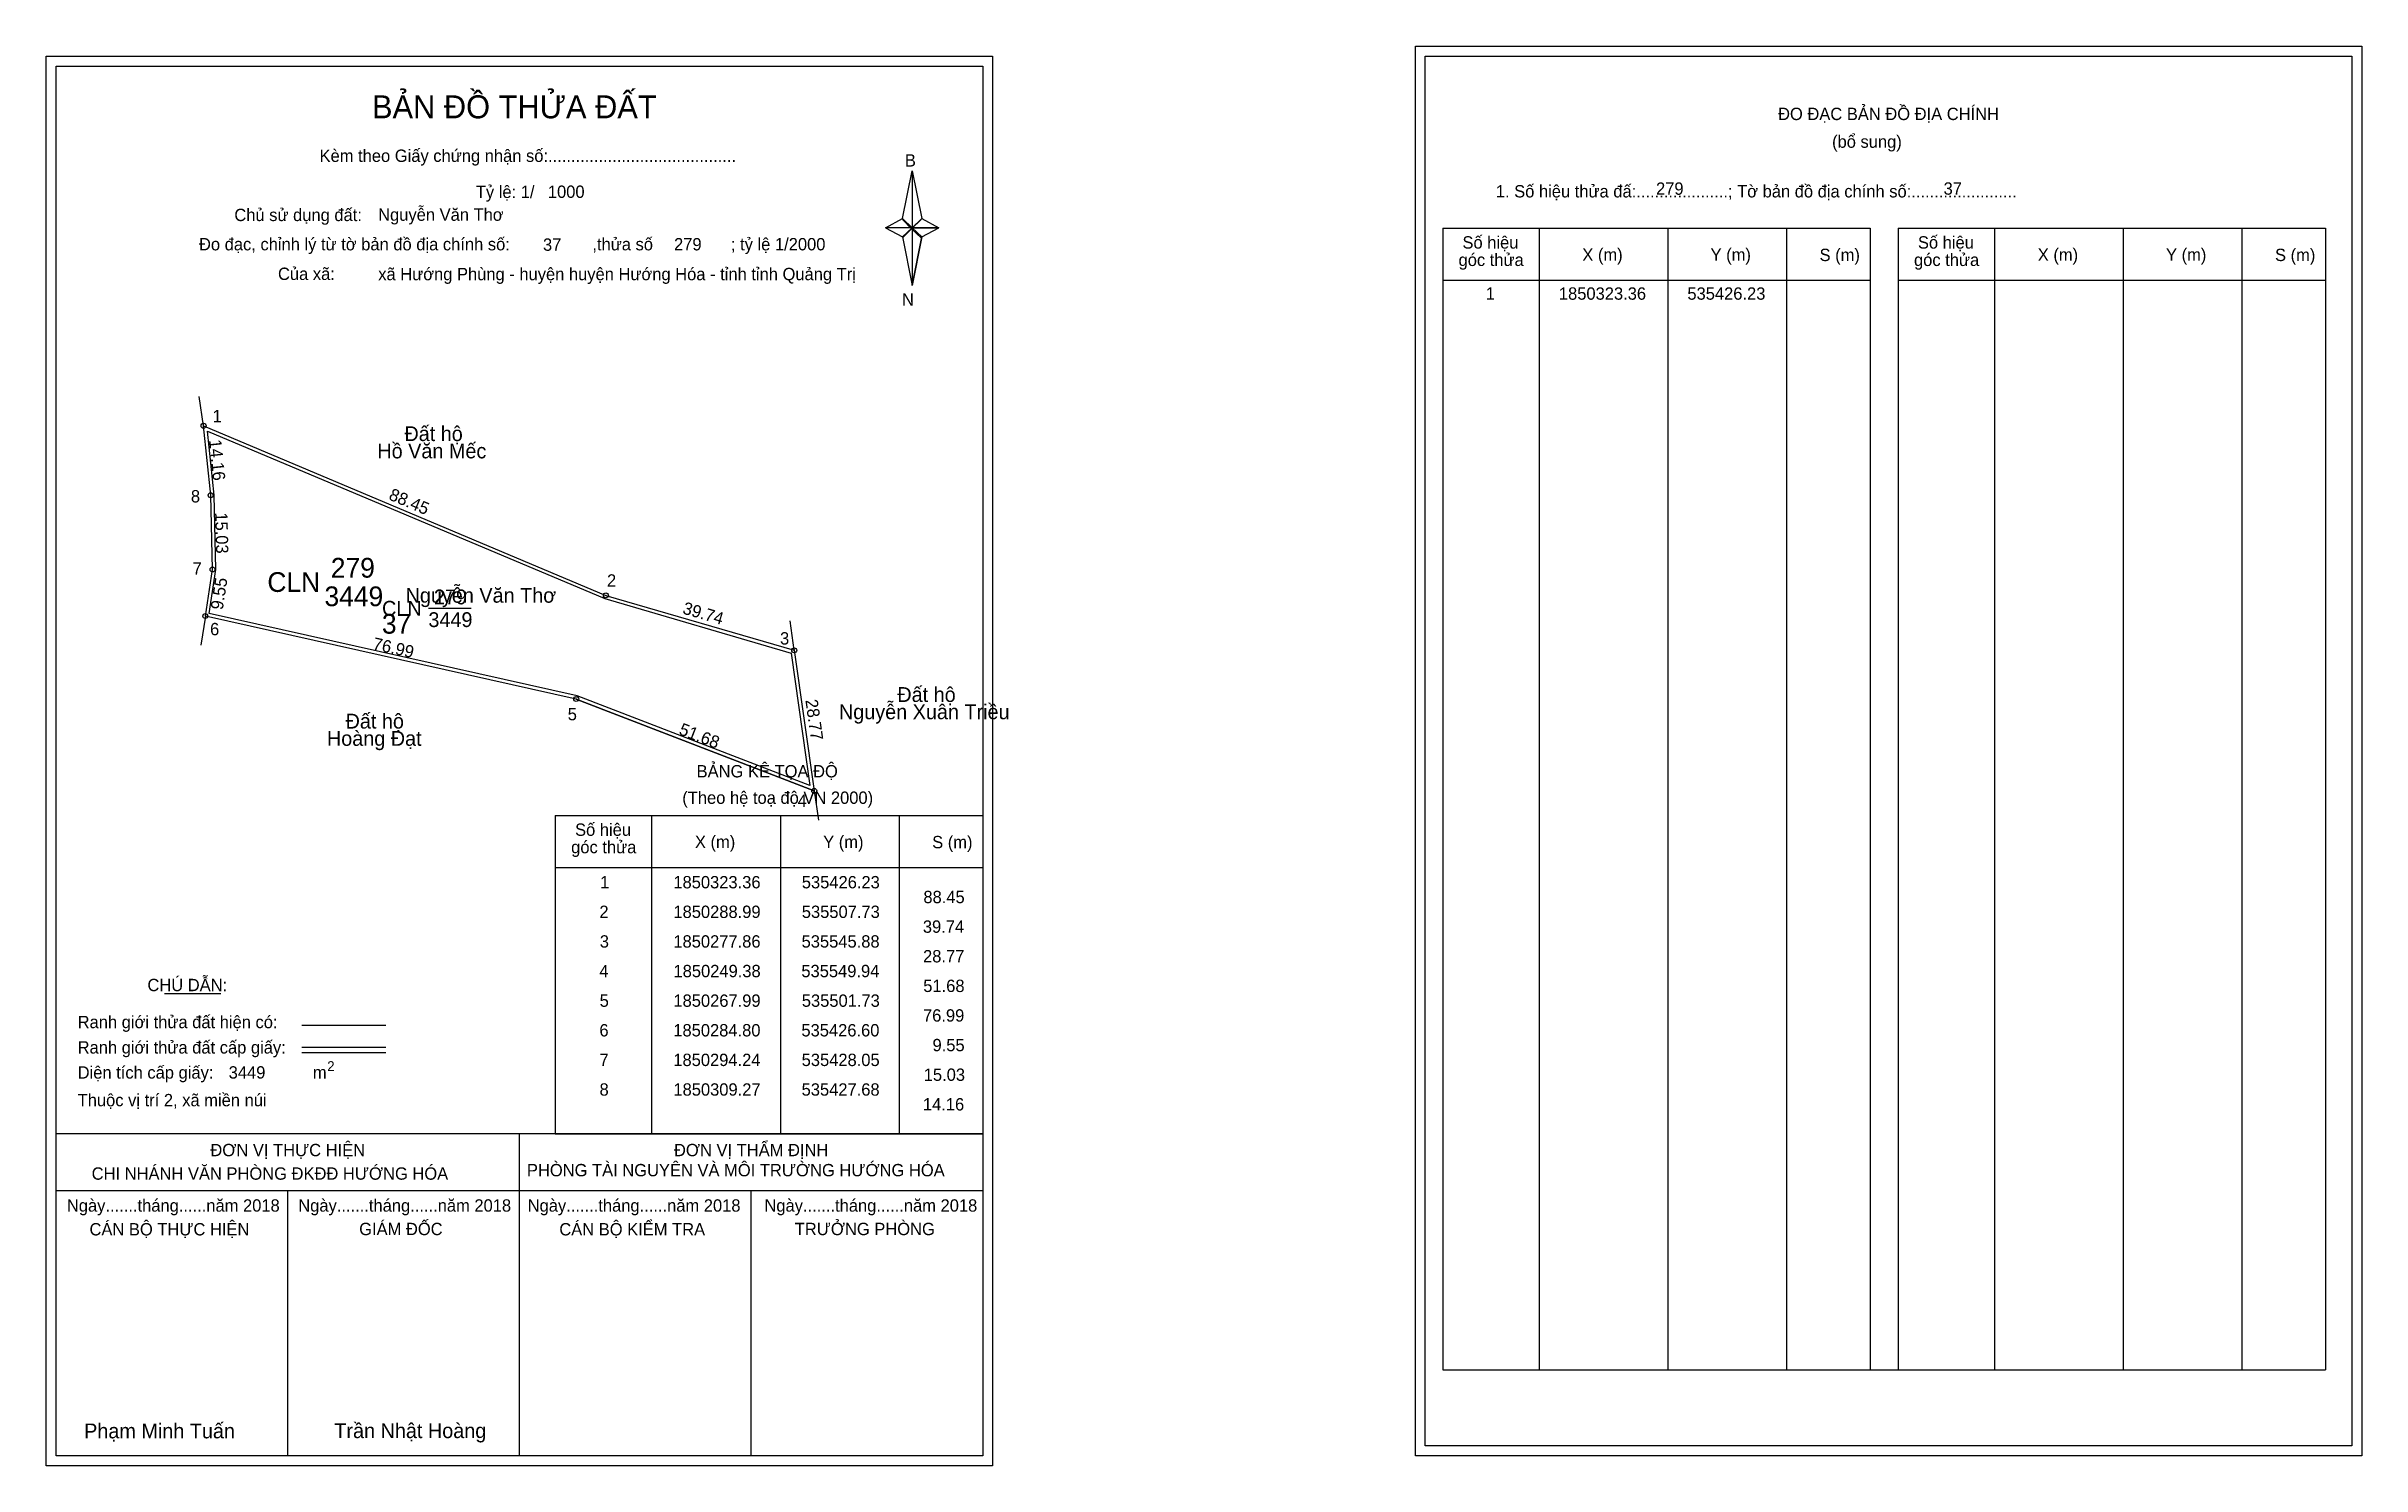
# Model space of a CAD drawing. Extents: x 535394 to 535863, y 1850113 to 1850400.
import ezdxf

# ---------------------------------------------------------------- set-up
doc = ezdxf.new("R2010")
doc.units = 0
for name, color, linetype in [('Level 1', 7, 'Continuous'), ('Level 10', 7, 'Continuous'), ('Level 11', 7, 'Continuous'), ('Level 13', 7, 'Continuous'), ('Level 2', 7, 'Continuous'), ('Level 27', 7, 'Continuous'), ('Level 3', 7, 'Continuous'), ('Level 36', 7, 'Continuous'), ('Level 4', 7, 'Continuous'), ('Level 49', 7, 'Continuous'), ('Level 5', 7, 'Continuous'), ('Level 53', 7, 'Continuous'), ('Level 55', 7, 'Continuous'), ('Level 6', 7, 'Continuous'), ('Level 63', 7, 'Continuous'), ('Level 7', 7, 'Continuous'), ('Level 9', 7, 'Continuous')]:
    doc.layers.add(name, color=color, linetype=linetype)

msp = doc.modelspace()

# ---------------------------------------------------------------- linework, layer by layer
at = {"layer": 'Level 1'}
for p, q in [((535396.38, 1850396.23), (535396.38, 1850396.23)), ((535673.7, 1850398.23), (535673.7, 1850398.23)), ((535567.8, 1850365.35), (535569.77, 1850374.99)), ((535569.77, 1850374.99), (535569.77, 1850363.47)), ((535569.77, 1850374.99), (535571.74, 1850365.35)), ((535564.36, 1850363.47), (535567.8, 1850365.35)), ((535567.8, 1850365.35), (535569.77, 1850363.47)), ((535569.62, 1850363.25), (535567.8, 1850365.13)), ((535569.77, 1850363.47), (535567.8, 1850361.63)), ((535569.62, 1850363.25), (535567.8, 1850361.41)), ((535567.8, 1850361.41), (535569.62, 1850363.25)), ((535567.8, 1850361.63), (535569.77, 1850351.77)), ((535571.59, 1850365.13), (535569.62, 1850363.25)), ((535569.62, 1850363.25), (535571.59, 1850365.13)), ((535571.59, 1850361.41), (535569.62, 1850363.25)), ((535571.74, 1850365.35), (535569.77, 1850363.47)), ((535569.77, 1850363.47), (535569.77, 1850351.77)), ((535569.77, 1850363.47), (535575.18, 1850363.47)), ((535569.77, 1850363.47), (535571.74, 1850361.63)), ((535571.74, 1850361.63), (535569.77, 1850351.77)), ((535571.74, 1850361.63), (535575.18, 1850363.47)), ((535677.24, 1850363.38), (535763.84, 1850363.38)), ((535696.83, 1850132.11), (535696.83, 1850363.38)), ((535722.9, 1850132.11), (535722.9, 1850363.38)), ((535746.87, 1850363.38), (535746.87, 1850132.11)), ((535763.84, 1850363.38), (535763.84, 1850132.11)), ((535769.49, 1850363.38), (535856.1, 1850363.38)), ((535789.08, 1850132.11), (535789.08, 1850363.38)), ((535815.16, 1850132.11), (535815.16, 1850363.38)), ((535839.13, 1850363.38), (535839.13, 1850132.11)), ((535856.1, 1850363.38), (535856.1, 1850132.11)), ((535677.24, 1850352.85), (535763.84, 1850352.85)), ((535769.49, 1850352.85), (535856.1, 1850352.85)), ((535497.48, 1850244.41), (535584.08, 1850244.41)), ((535517.07, 1850179.88), (535517.07, 1850244.41)), ((535543.14, 1850179.88), (535543.14, 1850244.41)), ((535567.11, 1850244.41), (535567.11, 1850179.88)), ((535497.48, 1850233.88), (535584.08, 1850233.88)), ((535418.3, 1850208.3), (535429.7, 1850208.3)), ((535446.16, 1850201.89), (535463.18, 1850201.89)), ((535446.16, 1850197.45), (535463.18, 1850197.45)), ((535446.16, 1850196.35), (535463.18, 1850196.35)), ((535503.21, 1850179.88), (535396.38, 1850179.88)), ((535584.08, 1850179.88), (535479.24, 1850179.88)), ((535490.23, 1850114.66), (535490.23, 1850179.88)), ((535497.48, 1850179.88), (535584.08, 1850179.88)), ((535584.08, 1850168.33), (535396.38, 1850168.33)), ((535443.3, 1850114.66), (535443.3, 1850168.33)), ((535537.15, 1850114.66), (535537.15, 1850168.33)), ((535677.24, 1850132.11), (535856.1, 1850132.11)), ((535584.08, 1850114.66), (535584.08, 1850114.66)), ((535861.4, 1850116.66), (535861.4, 1850116.66))]:
    msp.add_line(p, q, dxfattribs=at)
for points in [[(535567.8, 1850365.35), (535569.77, 1850374.99), (535569.77, 1850363.47)], [(535564.36, 1850363.47), (535567.8, 1850361.63), (535569.77, 1850363.47)], [(535569.77, 1850363.47), (535571.74, 1850365.35), (535575.18, 1850363.47)], [(535569.77, 1850363.47), (535569.77, 1850351.77), (535571.74, 1850361.63)]]:
    msp.add_lwpolyline(points, close=True, dxfattribs=at)
at = {"layer": 'Level 10'}
msp.add_line((535501.73, 1850267.99), (535549.94, 1850249.38), dxfattribs=at)
for points in [[(535545.88, 1850277.86), (535549.94, 1850249.38), (535501.73, 1850267.99), (535426.6, 1850284.8), (535428.05, 1850294.24), (535427.68, 1850309.27), (535426.23, 1850323.36), (535507.73, 1850288.99)], [(535545.25, 1850277.31), (535549.08, 1850250.46), (535501.93, 1850268.66), (535427.39, 1850285.34), (535428.75, 1850294.2), (535428.38, 1850309.31), (535427.05, 1850322.26), (535507.5, 1850288.33)]]:
    msp.add_lwpolyline(points, close=True, dxfattribs=at)
at = {"layer": 'Level 11'}
for centre in [(535426.23, 1850323.36), (535427.68, 1850309.27), (535428.05, 1850294.24), (535507.73, 1850288.99), (535426.6, 1850284.8), (535545.88, 1850277.86), (535545.88, 1850277.86), (535501.73, 1850267.99), (535549.94, 1850249.38)]:
    msp.add_circle(centre, 0.5, dxfattribs=at)
at = {"layer": 'Level 27'}
for p, q in [((535426.23, 1850323.36), (535425.36, 1850329.3)), ((535426.6, 1850284.8), (535425.69, 1850278.87)), ((535545.88, 1850277.86), (535545.04, 1850283.8)), ((535549.94, 1850249.38), (535550.78, 1850243.44))]:
    msp.add_line(p, q, dxfattribs=at)
at = {"layer": 'Level 3'}
for p, q in [((535677.24, 1850363.38), (535677.24, 1850132.11)), ((535769.49, 1850363.38), (535769.49, 1850132.11)), ((535497.48, 1850244.41), (535497.48, 1850179.88))]:
    msp.add_line(p, q, dxfattribs=at)
at = {"layer": 'Level 63'}
for points in [[(535671.71, 1850400.23), (535863.41, 1850400.23), (535863.41, 1850114.66), (535671.71, 1850114.66)], [(535394.38, 1850398.23), (535586.08, 1850398.23), (535586.08, 1850112.66), (535394.38, 1850112.66)], [(535396.38, 1850396.23), (535584.08, 1850396.23), (535584.08, 1850114.66), (535396.38, 1850114.66)], [(535673.71, 1850398.23), (535861.41, 1850398.23), (535861.41, 1850116.66), (535673.71, 1850116.66)]]:
    msp.add_lwpolyline(points, close=True, dxfattribs=at)
at = {"layer": 'Level 9'}
msp.add_line((535471.78, 1850286.37), (535480.46, 1850286.37), dxfattribs=at)

# ---------------------------------------------------------------- texts
at = {"layer": 'Level 1'}
for s, height, p in [('BẢN ĐỒ THỬA ĐẤT', 4.6657, (535460.35, 1850385.64)), ('ĐO ĐẠC BẢN ĐỒ ĐỊA CHÍNH', 2.5, (535745.18, 1850385.29)), ('(bổ sung)', 2.5, (535756.12, 1850379.67)), ('Kèm theo Giấy chứng nhận số:.........................................', 2.5, (535449.73, 1850376.81)), ('B', 2.5, (535568.31, 1850375.87)), ('1. Số hiệu thửa đấ:....................; Tờ bản đồ địa chính số:.......................', 2.5, (535688.01, 1850369.61)), ('Chủ sử dụng đất:', 2.5, (535432.47, 1850364.82)), ('Đo đạc, chỉnh lý từ tờ bản đồ địa chính số:                  ,thửa số                 ; tỷ lệ 1/2000', 2.5, (535425.31, 1850358.89)), ('Số hiệu', 2.5, (535681.25, 1850359.25)), ('Số hiệu', 2.5, (535773.51, 1850359.25)), ('góc thửa', 2.5, (535680.46, 1850355.72)), ('X (m)', 2.5, (535705.53, 1850356.77)), ('Y (m)', 2.5, (535731.51, 1850356.77)), ('S (m)', 2.5, (535753.59, 1850356.72)), ('góc thửa', 2.5, (535772.72, 1850355.72)), ('X (m)', 2.5, (535797.79, 1850356.77)), ('Y (m)', 2.5, (535823.77, 1850356.77)), ('S (m)', 2.5, (535845.85, 1850356.72)), ('Của xã:', 2.5, (535441.31, 1850352.89)), ('N', 2.5, (535567.71, 1850347.7)), ('BẢNG KÊ TỌA ĐỘ', 2.5, (535526.11, 1850252.11)), ('(Theo hệ toạ độ VN 2000)', 2.5, (535523.21, 1850246.75)), ('góc thửa', 2.5, (535500.7, 1850236.74)), ('Số hiệu', 2.5, (535501.49, 1850240.27)), ('X (m)', 2.5, (535525.77, 1850237.8)), ('Y (m)', 2.5, (535551.75, 1850237.8)), ('S (m)', 2.5, (535573.83, 1850237.75)), ('CHÚ DẪN:', 2.5, (535414.86, 1850208.8)), ('Ranh giới thửa đất hiện có:', 2.5, (535400.73, 1850201.3)), ('Ranh giới thửa đất cấp giấy:', 2.5, (535400.73, 1850196.16)), ('Diện tích cấp giấy:', 2.5, (535400.73, 1850191.08)), ('m', 2.5, (535448.38, 1850191.1)), ('2', 2, (535451.28, 1850192.61)), ('Thuộc vị trí 2, xã miền núi', 2.5, (535400.73, 1850185.48)), ('ĐƠN VỊ THỰC HIỆN', 2.5, (535427.61, 1850175.36)), ('ĐƠN VỊ THẨM ĐỊNH', 2.5, (535521.52, 1850175.36)), ('CHI NHÁNH VĂN PHÒNG ĐKĐĐ HƯỚNG HÓA', 2.5, (535403.57, 1850170.6)), ('PHÒNG TÀI NGUYÊN VÀ MÔI TRƯỜNG HƯỚNG HÓA', 2.5, (535491.74, 1850171.29)), ('Ngày.......tháng......năm 2018', 2.5, (535398.55, 1850164.13)), ('Ngày.......tháng......năm 2018', 2.5, (535445.42, 1850164.13)), ('Ngày.......tháng......năm 2018', 2.5, (535491.89, 1850164.13)), ('Ngày.......tháng......năm 2018', 2.5, (535539.85, 1850164.13)), ('CÁN BỘ THỰC HIỆN', 2.5, (535403.13, 1850159.31)), ('GIÁM ĐỐC', 2.5, (535457.76, 1850159.37)), ('CÁN BỘ KIỂM TRA', 2.5, (535498.3, 1850159.31)), ('TRƯỞNG PHÒNG', 2.5, (535545.99, 1850159.37)), ('Phạm Minh Tuấn', 3, (535402.04, 1850118.2)), ('Trần Nhật Hoàng', 3, (535452.73, 1850118.25))]:
    msp.add_text(s, height=height, dxfattribs=at).set_placement(p)
at = {"layer": 'Level 11'}
msp.add_text('Tỷ lệ: 1/', height=2.5, dxfattribs=at).set_placement((535481.39, 1850369.5))
at = {"layer": 'Level 13'}
for s, p in [('CLN', (535462.39, 1850284.87)), ('279', (535472.89, 1850287.17)), ('3449', (535471.78, 1850282.57))]:
    msp.add_text(s, height=3, dxfattribs=at).set_placement(p)
at = {"layer": 'Level 2'}
msp.add_text('Nguyễn Văn Thơ', height=3, dxfattribs=at).set_placement((535467.16, 1850287.5))
at = {"layer": 'Level 3'}
msp.add_text('CLN ', height=4, dxfattribs=at).set_placement((535439.16, 1850289.69))
at = {"layer": 'Level 36'}
for s, p in [('Hồ Văn Mếc', (535461.44, 1850316.75)), ('Đất hộ', (535466.92, 1850320.25)), ('Nguyễn Xuân Triều', (535554.94, 1850263.9)), ('Đất hộ', (535566.77, 1850267.4)), ('Đất hộ', (535455, 1850262.01)), ('Hoàng Đạt', (535451.22, 1850258.51))]:
    msp.add_text(s, height=3, dxfattribs=at).set_placement(p)
at = {"layer": 'Level 4'}
msp.add_text('279', height=4, dxfattribs=at).set_placement((535452.01, 1850292.58))
at = {"layer": 'Level 49'}
for s, rotation, p in [('14.16', 275.8756, (535427.33, 1850320.46)), ('88.45', 337.134, (535463.57, 1850308.48)), ('15.03', 271.4102, (535428.57, 1850305.78)), ('9.55', 81.2675, (535430.11, 1850285.95)), ('39.74', 343.7358, (535523.1, 1850285.34)), ('76.99', 347.388, (535460.36, 1850278.07)), ('28.77', 278.1132, (535548.13, 1850267.76)), ('51.68', 338.8924, (535522.35, 1850260.89))]:
    msp.add_text(s, height=2.5, rotation=rotation, dxfattribs=at).set_placement(p)
at = {"layer": 'Level 5'}
msp.add_text('3449', height=4, dxfattribs=at).set_placement((535450.73, 1850286.8))
at = {"layer": 'Level 53'}
for s, p in [('1', (535685.96, 1850348.89)), ('1850323.36', (535700.78, 1850348.89)), ('535426.23', (535726.81, 1850348.89)), ('1', (535506.57, 1850229.63)), ('1850323.36', (535521.4, 1850229.63)), ('535426.23', (535547.42, 1850229.63)), ('2', (535506.42, 1850223.63)), ('1850288.99', (535521.41, 1850223.63)), ('535507.73', (535547.42, 1850223.63)), ('88.45', (535572.05, 1850226.63)), ('39.74', (535571.94, 1850220.63)), ('3', (535506.5, 1850217.63)), ('1850277.86', (535521.4, 1850217.63)), ('535545.88', (535547.38, 1850217.63)), ('28.77', (535571.98, 1850214.63)), ('4', (535506.41, 1850211.63)), ('1850249.38', (535521.43, 1850211.63)), ('535549.94', (535547.33, 1850211.63)), ('5', (535506.47, 1850205.63)), ('1850267.99', (535521.41, 1850205.63)), ('535501.73', (535547.42, 1850205.63)), ('51.68', (535572.02, 1850208.63)), ('6', (535506.42, 1850199.63)), ('1850284.80', (535521.39, 1850199.63)), ('535426.60', (535547.34, 1850199.63)), ('76.99', (535571.97, 1850202.63)), ('9.55', (535573.9, 1850196.63)), ('7', (535506.43, 1850193.63)), ('1850294.24', (535521.39, 1850193.63)), ('535428.05', (535547.39, 1850193.63)), ('15.03', (535572.12, 1850190.63)), ('8', (535506.45, 1850187.63)), ('1850309.27', (535521.41, 1850187.63)), ('535427.68', (535547.38, 1850187.63)), ('14.16', (535571.95, 1850184.63))]:
    msp.add_text(s, height=2.5, dxfattribs=at).set_placement(p)
at = {"layer": 'Level 55'}
for s, height, p in [('280', 0.11, (535426.11, 1850323.25)), ('1', 0.4, (535426.12, 1850323.36)), ('8', 0.4, (535427.55, 1850309.27)), ('7', 0.4, (535427.92, 1850294.24)), ('2', 0.4, (535507.59, 1850288.99)), ('280', 0.11, (535507.61, 1850288.88)), ('6', 0.4, (535426.46, 1850284.8)), ('0', 0.11, (535426.56, 1850284.69)), ('0', 0.11, (535426.56, 1850284.69)), ('280', 0.11, (535545.76, 1850277.75)), ('3', 0.4, (535545.76, 1850277.86)), ('0', 0.11, (535545.84, 1850277.75)), ('0', 0.11, (535545.84, 1850277.75)), ('5', 0.4, (535501.6, 1850267.99)), ('0', 0.11, (535501.69, 1850267.88)), ('0', 0.11, (535501.69, 1850267.88)), ('4', 0.4, (535549.8, 1850249.38)), ('0', 0.11, (535549.9, 1850249.27)), ('0', 0.11, (535549.9, 1850249.27)), ('0', 0.11, (535549.9, 1850249.27)), ('0', 0.11, (535549.9, 1850249.27))]:
    msp.add_text(s, height=height, dxfattribs=at).set_placement(p)
at = {"layer": 'Level 6'}
for s, p in [('1000', (535495.98, 1850369.52)), ('279', (535720.46, 1850370.15)), ('37', (535778.71, 1850370.17)), ('Nguyễn Văn Thơ', (535461.6, 1850364.88)), ('279', (535521.54, 1850358.88)), ('37', (535494.99, 1850358.8)), ('xã Hướng Phùng - huyện huyện Hướng Hóa - tỉnh tỉnh Quảng Trị', (535461.62, 1850352.84)), ('3449', (535431.32, 1850191.09))]:
    msp.add_text(s, height=2.5, dxfattribs=at).set_placement(p)
at = {"layer": 'Level 7'}
msp.add_text('37', height=4, dxfattribs=at).set_placement((535462.36, 1850281.23))
at = {"layer": 'Level 9'}
for s, p in [('1', (535428.06, 1850324.07)), ('8', (535423.67, 1850307.82)), ('7', (535424.02, 1850293.19)), ('2', (535507.95, 1850290.76)), ('6', (535427.55, 1850280.91)), ('3', (535543.01, 1850279.03)), ('5', (535500, 1850263.68)), ('4', (535546.58, 1850246.14))]:
    msp.add_text(s, height=2.5, dxfattribs=at).set_placement(p)

doc.saveas('drawing.dxf')
